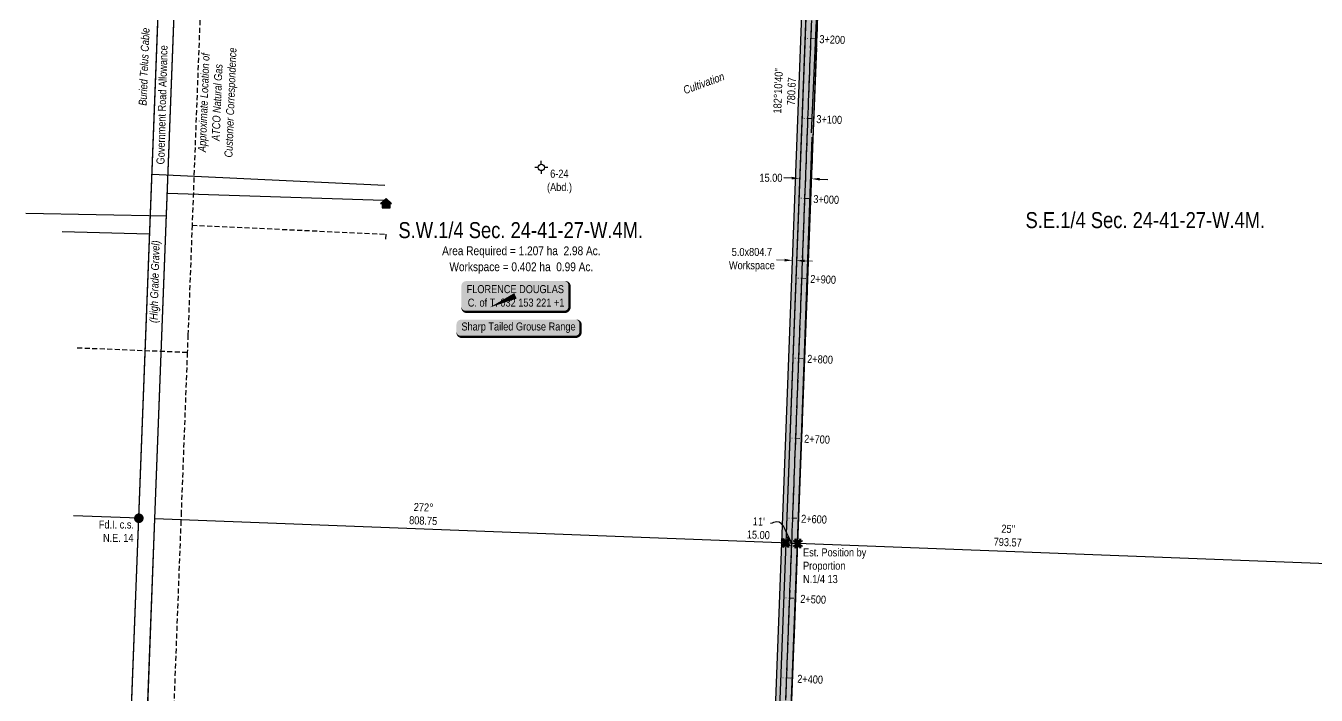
# Model space of a CAD drawing. Extents: x 311053 to 317465, y 5818876 to 5828373.
# Drawn here: x 311896 to 313508, y 5824031 to 5824868 of the extents above; entities that cross this region are included whole.
import ezdxf
from ezdxf.enums import TextEntityAlignment as Align

# ---------------------------------------------------------------- set-up
doc = ezdxf.new("R2010")
doc.units = 0
doc.header["$LTSCALE"] = 5
doc.header["$PDSIZE"] = 0.5
for name, pattern in [('foc-QUARTERLINE', [33, 25, -3, 2, -3]), ('foc-TIELINE', [1.875, 1.25, -0.625]), ('UG_PIPE', [1.875, 1.25, -0.625])]:
    doc.linetypes.add(name, pattern=pattern)
doc.layers.get('Defpoints').update_dxf_attribs({"color": 9})
for name, color, linetype in [('AS-FENCE', 48, 'foc-FENCE'), ('AS-OWNER', 7, 'Continuous'), ('AS-PIPE-UG', 44, 'UG_PIPE'), ('AS-PIPE-UG-T', 44, 'Continuous'), ('AS-POWER', 104, 'foc-POWER'), ('AS-RESIDENCE', 14, 'Continuous'), ('AS-TELEPHONE-T', 224, 'Continuous'), ('AS-TELUS', 224, 'foc-TEL'), ('AS-WILDLIFE-BLOCK', 131, 'Continuous'), ('C-SYMBOL', 7, 'Continuous'), ('F-WS-S', 190, 'Continuous'), ('L-AREAREQUIRED', 7, 'Continuous'), ('L-AREAWORK', 5, 'Continuous'), ('L-BD', 7, 'Continuous'), ('L-MON', 1, 'Continuous'), ('L-ROAD-T', 7, 'Continuous'), ('L-SEC', 7, 'Continuous'), ('L-SECQ', 8, 'foc-QUARTERLINE'), ('P-IOP4', 10, 'Continuous'), ('P-IOP4-H', 21, 'Continuous'), ('P-IOP5', 10, 'Continuous'), ('P-IOP5-H', 21, 'Continuous'), ('P-LTO', 14, 'Continuous'), ('P-PROPOSED', 10, 'Continuous'), ('P-PROPOSED-H', 21, 'Continuous'), ('P-TEMP-H', 41, 'Continuous'), ('P-TEMP_WORKSPACE', 46, 'Continuous'), ('P-TXT', 4, 'Continuous'), ('T-TIE', 201, 'foc-TIELINE')]:
    doc.layers.add(name, color=color, linetype=linetype)
for name, color, linetype, lineweight in [('P-TEMP-T', 46, 'Continuous', 18), ('T-TEXT', 48, 'Continuous', 18), ('T-TIE-T', 201, 'Continuous', 18)]:
    doc.layers.add(name, color=color, linetype=linetype, lineweight=lineweight)
doc.styles.add('100L', font='ARIALN.TTF', dxfattribs={"height": 11})
doc.styles.add('175L', font='ARIALN.TTF', dxfattribs={"height": 20})
doc.styles.add('80', font='ARIALN.TTF', dxfattribs={"height": 10})
doc.styles.add('80CG', font='ARIALN.TTF', dxfattribs={"height": 10})
doc.styles.add('80L', font='ARIALN.TTF', dxfattribs={"height": 10})
doc.styles.add('80LS', font='ARIALNI.TTF', dxfattribs={"height": 10})
doc.styles.add('foc-LtypeFont', font='ARIALN.TTF', dxfattribs={"height": 7.35})
doc.linetypes.add('foc-FENCE', pattern='A,10,-1,["X",foc-LtypeFont,S=0.2,R=0,X=-0.625,Y=-0.75],-1.24', length=12.24)
doc.linetypes.add('foc-POWER', pattern='A,6,-1,["P",foc-LtypeFont,S=0.2,R=0,X=-0.625,Y=-0.75],-1.24,4', length=12.24)
doc.linetypes.add('foc-TEL', pattern='A,2,-1,["T",foc-LtypeFont,S=0.2,R=0,X=-0.425,Y=-0.75],-1.24,8', length=12.24)
doc.dimstyles.new('Compass 5 000', dxfattribs={"dimscale": 5, "dimtxt": 9, "dimasz": 2, "dimexe": 0.2, "dimexo": 0.0625, "dimgap": 0.5, "dimtad": 0, "dimtih": 1, "dimtoh": 1, "dimzin": 0, "dimdsep": 46, "dimtxsty": '80CG', "dimcen": 0.1, "dimse1": 1, "dimse2": 1, "dimclrd": 256, "dimclrt": 256, "dimaunit": 1, "dimadec": 4, "dimazin": 0, "dimtfac": 0.06, "dimtofl": 0, "dimtmove": 0, "dimatfit": 1, "dimfxl": 0.2, "dimtolj": 1, "dimtzin": 0, "dimlwd": -1, "dimarcsym": 0})

# ---------------------------------------------------------------- blocks, each defined once
blk = doc.blocks.new('fdia')
at = {"color": 255, "const_width": 1}
blk.add_lwpolyline([(-0.5, 0, 1), (0.5, 0, 1)], format="xyb", close=True, dxfattribs=at)
blk = doc.blocks.new('Fdiaa')
blk.add_blockref('fdia', (0, 0))
blk = doc.blocks.new('fdib')
at = {"color": 1, "const_width": 1.6}
blk.add_lwpolyline([(-0.4, 0, 1), (0.4, 0, 1)], format="xyb", close=True, dxfattribs=at)
at = {"color": 1}
blk.add_circle((0, 0), 0.8, dxfattribs=at)
blk = doc.blocks.new('Fdibb')
blk.add_blockref('fdib', (0, 0))
blk = doc.blocks.new('fdicc')
for name in ['Fdibb', 'Fdiaa']:
    blk.add_blockref(name, (0, 0))
blk = doc.blocks.new('FDI')
blk.add_blockref('fdicc', (0, 0))
blk = doc.blocks.new('*U394')
h = blk.add_hatch(color=59)
edge = h.paths.add_edge_path()
edge.add_line((-61.5, -20), (61.5, -20))
edge.add_arc((61.5, -14), 6, 270, 360)
edge.add_line((67.5, -14), (67.5, 12.5))
edge.add_arc((61.5, 12.5), 6, 0, 90)
edge.add_line((61.5, 18.5), (-61.5, 18.5))
edge.add_arc((-61.5, 12.5), 6, 90, 180)
edge.add_line((-67.5, 12.5), (-67.5, -14))
edge.add_arc((-61.5, -14), 6, 180, 270)
at = {"color": 1, "flags": 128}
blk.add_lwpolyline([(-61.5, -20, 3, 3, 0), (61.5, -20, 3, 3, 0.414214), (67.5, -14, 3, 3, 0), (67.5, 12.5, 3, 0, 0.414214), (61.5, 18.5, 0, 0, 0), (-61.5, 18.5, 0, 0, 0.414214), (-67.5, 12.5, 0, 0, 0), (-67.5, -14, 0, 3, 0.414214)], format="xyseb", close=True, dxfattribs=at)
blk.add_lwpolyline([(-32.2, -14.5, 0, 7.5, 0), (0, 0, 0, 0, 0)], format="xyseb", dxfattribs=at)
at = {"color": 1, "style": '80'}
blk.add_attdef('ENTER_TEXT_001', (-36, -5), '', height=10, dxfattribs=at)
blk = doc.blocks.new('GABD')
for p, q in [((-0.81, 0), (-1.62, 0)), ((0, 0.81), (0, 1.62)), ((1.62, 0), (0.81, 0)), ((0, -0.81), (0, -1.62))]:
    blk.add_line(p, q)
blk.add_circle((0, 0), 0.8)
blk = doc.blocks.new('*U393')
h = blk.add_hatch(color=255)
edge = h.paths.add_edge_path()
edge.add_line((-71.5, -11.5), (71.5, -11.5))
edge.add_arc((71.5, -5.5), 6, 270, 360)
edge.add_line((77.5, -5.5), (77.5, 4))
edge.add_arc((71.5, 4), 6, 0, 90)
edge.add_line((71.5, 10), (-71.5, 10))
edge.add_arc((-71.5, 4), 6, 90, 180)
edge.add_line((-77.5, 4), (-77.5, -5.5))
edge.add_arc((-71.5, -5.5), 6, 180, 270)
at = {"color": 131, "flags": 128}
blk.add_lwpolyline([(-71.5, -11.5, 3, 3, 0), (71.5, -11.5, 3, 3, 0.414214), (77.5, -5.5, 3, 3, 0), (77.5, 4, 3, 0, 0.414214), (71.5, 10, 0, 0, 0), (-71.5, 10, 0, 0, 0.414214), (-77.5, 4, 0, 0, 0), (-77.5, -5.5, 0, 3, 0.414214)], format="xyseb", close=True, dxfattribs=at)
at = {"color": 131, "style": '80'}
blk.add_attdef('ENTER_TEXT_001', (-36, -5), '', height=10, dxfattribs=at)
blk = doc.blocks.new('*D415')
at = {"layer": 'Defpoints', "color": 0, "transparency": 16777216}
for p in [(312853.5, 5824574.4), (312853.5, 5824574.2), (312858.5, 5824574)]:
    blk.add_point(p, dxfattribs=at)
at = {"layer": 'P-TEMP-T', "transparency": 16777216}
for p, q in [((312843.5, 5824574.8), (312833.5, 5824575.2)), ((312868.5, 5824573.9), (312878.5, 5824573.5))]:
    blk.add_line(p, q, dxfattribs=at)
for points in [[(312843.6, 5824576.5), (312843.4, 5824573.2), (312853.5, 5824574.4)], [(312868.6, 5824575.5), (312868.4, 5824572.2), (312858.5, 5824574.2)]]:
    blk.add_solid(points, dxfattribs=at)
at = {"layer": 'P-TEMP-T', "transparency": 16777216, "insert": (312802.7, 5824575.2), "char_height": 10, "attachment_point": 5, "style": '80CG'}
blk.add_mtext('\\A1;5.0x804.7\\PWorkspace', dxfattribs=at)
blk = doc.blocks.new('*D421')
at = {"layer": 'Defpoints', "color": 0, "transparency": 16777216}
for p in [(312862.4, 5824676.9), (312860.9, 5824637.7), (312875.9, 5824637.1)]:
    blk.add_point(p, dxfattribs=at)
at = {"layer": 'P-TXT', "transparency": 16777216}
for p, q in [((312852.4, 5824677.3), (312842.4, 5824677.7)), ((312887.4, 5824676), (312897.4, 5824675.6))]:
    blk.add_line(p, q, dxfattribs=at)
for points in [[(312852.5, 5824679), (312852.3, 5824675.7), (312862.4, 5824676.9)], [(312887.4, 5824677.7), (312887.3, 5824674.3), (312877.4, 5824676.4)]]:
    blk.add_solid(points, dxfattribs=at)
at = {"layer": 'P-TXT', "transparency": 16777216, "insert": (312826.5, 5824677.7), "char_height": 10, "attachment_point": 5, "style": '80CG'}
blk.add_mtext('\\A1;15.00', dxfattribs=at)
blk = doc.blocks.new('TEMP')
h = blk.add_hatch(color=255)
h.dxf.hatch_style = 1
h.paths.add_polyline_path([(0, 0.25), (-0.67, 1.15), (-0.67, 0.67), (-1.15, 0.67), (-0.25, 0), (-1.15, -0.67), (-0.67, -0.67), (-0.67, -1.15), (0, -0.25), (0.67, -1.15), (0.67, -0.67), (1.15, -0.67), (0.25, 0), (1.15, 0.67), (0.67, 0.67), (0.67, 1.15)])
h.paths.add_polyline_path([(0.57, 0.85), (0.57, 0.57), (0.85, 0.57), (0.08, 0), (0.85, -0.57), (0.57, -0.57), (0.57, -0.85), (0, -0.08), (-0.57, -0.85), (-0.57, -0.57), (-0.85, -0.57), (-0.08, 0), (-0.85, 0.57), (-0.57, 0.57), (-0.57, 0.85), (0, 0.08)], flags=16)
h = blk.add_hatch(color=1)
h.dxf.hatch_style = 1
h.paths.add_polyline_path([(0, 0.08), (-0.57, 0.85), (-0.57, 0.57), (-0.85, 0.57), (-0.08, 0), (-0.85, -0.57), (-0.57, -0.57), (-0.57, -0.85), (0, -0.08), (0.57, -0.85), (0.57, -0.57), (0.85, -0.57), (0.08, 0), (0.85, 0.57), (0.57, 0.57), (0.57, 0.85)])
at = {"color": 1}
for p, q in [((-0.08, 0), (0.08, 0)), ((0, 0.08), (0, -0.08))]:
    blk.add_line(p, q, dxfattribs=at)
at = {"color": 255, "flags": 128}
blk.add_lwpolyline([(-0.25, 0), (-1.15, 0.67), (-0.67, 0.67), (-0.67, 1.15), (0, 0.25), (0.67, 1.15), (0.67, 0.67), (1.15, 0.67), (0.25, 0), (1.15, -0.67), (0.67, -0.67), (0.67, -1.15), (0, -0.25), (-0.67, -1.15), (-0.67, -0.67), (-1.15, -0.67)], close=True, dxfattribs=at)
at = {"color": 1, "flags": 128}
blk.add_lwpolyline([(-0.08, 0), (-0.85, 0.57), (-0.57, 0.57), (-0.57, 0.85), (0, 0.08), (0.57, 0.85), (0.57, 0.57), (0.85, 0.57), (0.08, 0), (0.85, -0.57), (0.57, -0.57), (0.57, -0.85), (0, -0.08), (-0.57, -0.85), (-0.57, -0.57), (-0.85, -0.57)], close=True, dxfattribs=at)
blk = doc.blocks.new('res_occ')
for points in [[(0.1, 0.89), (-1.26, -0.37), (1.46, -0.37)], [(-0.9, -1.43), (1.1, -1.43), (1.1, -0.37), (-0.9, -0.37)]]:
    blk.add_hatch(color=14).paths.add_polyline_path(points)
at = {"color": 14}
for points in [[(0.1, 0.89), (-1.26, -0.37), (1.46, -0.37)], [(-0.9, -1.43), (1.1, -1.43), (1.1, -0.37), (-0.9, -0.37)]]:
    blk.add_lwpolyline(points, close=True, dxfattribs=at)

msp = doc.modelspace()

# ---------------------------------------------------------------- hatches: boundary and pattern name
at = {"layer": 'P-IOP4-H', "linetype": 'Continuous'}
h = msp.add_hatch(color=256, dxfattribs=at)
h.dxf.hatch_style = 1
h.paths.add_polyline_path([(312890.634, 5825024.696), (312875.647, 5825025.273), (312845.073, 5824221.254), (312860.061, 5824220.681)])
at = {"layer": 'P-IOP5-H', "linetype": 'Continuous'}
h = msp.add_hatch(color=256, dxfattribs=at)
h.dxf.hatch_style = 1
h.paths.add_polyline_path([(312860.061, 5824220.681), (312845.073, 5824221.251), (312814.438, 5823417.113), (312829.425, 5823416.541)])
at = {"layer": 'P-PROPOSED-H'}
h = msp.add_hatch(color=256, dxfattribs=at)
h.dxf.hatch_style = 1
h.paths.add_polyline_path([(312828.859, 5823401.553), (312860.066, 5824220.681), (312919.388, 5825780.728), (313711.879, 5825750.006), (313712.446, 5825764.994), (312904.971, 5825796.296), (312845.078, 5824221.251), (312814.443, 5823417.113), (312547.952, 5823427.289), (312535.015, 5823088.474), (312608.161, 5822915.449), (312669.19, 5822786.737), (312677.428, 5822772.631), (312671.886, 5822627.361), (312686.874, 5822626.791), (312692.582, 5822776.424), (312682.466, 5822793.745), (312621.851, 5822921.585), (312550.13, 5823091.238), (312562.367, 5823411.729)])
at = {"layer": 'P-TEMP-H'}
h = msp.add_hatch(color=256, dxfattribs=at)
h.dxf.hatch_style = 1
h.paths.add_polyline_path([(312840.077, 5824221.441), (312870.651, 5825025.465), (312875.647, 5825025.273), (312845.073, 5824221.251)])
h = msp.add_hatch(color=256, dxfattribs=at)
h.dxf.hatch_style = 1
h.paths.add_polyline_path([(312845.073, 5824221.251), (312814.438, 5823417.113), (312542.951, 5823427.48), (312543.142, 5823432.476), (312809.632, 5823422.3), (312840.077, 5824221.441)])

# ---------------------------------------------------------------- linework, layer by layer
at = {"layer": 'AS-FENCE', "flags": 128}
for points in [[(312877.303, 5824733.92), (312890.042, 5825024.514)], [(312843.454, 5823798.111), (312864.653, 5824352.895), (312877.949, 5824728.467)]]:
    msp.add_lwpolyline(points, dxfattribs=at)
at = {"layer": 'AS-PIPE-UG'}
msp.add_line((312097.464, 5824459.287), (311960.162, 5824464.862), dxfattribs=at)
for points in [[(312185.404, 5825855.907), (312181.545, 5825754.241), (312168.199, 5825402.647), (312155.22, 5825060.707), (312120.346, 5825062.052), (312103.529, 5824619.04)], [(312103.529, 5824619.04), (312103.511, 5824618.57), (312098.298, 5824481.266), (312097.464, 5824459.287), (312089.907, 5824260.206), (312089.471, 5824248.726), (312071.382, 5823772.128), (312071.374, 5823771.918)], [(312103.511, 5824618.57), (312345.423, 5824607.188), (312345.18, 5824600.788)]]:
    msp.add_lwpolyline(points, dxfattribs=at)
at = {"layer": 'AS-POWER', "flags": 128}
for points in [[(311959.937, 5821718.324), (312122.475, 5825959.125)], [(312072.691, 5824658.646), (312342.647, 5824649.894)], [(312071.527, 5824629.817), (311895.807, 5824633.067)]]:
    msp.add_lwpolyline(points, dxfattribs=at)
at = {"layer": 'AS-TELUS', "flags": 128}
for points in [[(311940.666, 5821751.304), (311974.493, 5822623.691), (312102.222, 5825959.896)], [(312053.462, 5824682.184), (312344.282, 5824668.466)], [(311941.157, 5824610.596), (312050.07, 5824607.713)]]:
    msp.add_lwpolyline(points, dxfattribs=at)
at = {"layer": 'Defpoints', "color": 5}
msp.add_polyline3d([(312845.191, 5824027.365, 859.546), (312845.475, 5824034.811, 859.589), (312845.759, 5824042.257, 859.617), (312846.042, 5824049.704, 859.647), (312846.326, 5824057.15, 859.645), (312846.61, 5824064.596, 859.646), (312846.894, 5824072.042, 859.622), (312847.177, 5824079.488, 859.678), (312847.461, 5824086.934, 859.627), (312847.745, 5824094.38, 859.541), (312848.028, 5824101.827, 859.557), (312848.312, 5824109.273, 859.546), (312848.596, 5824116.719, 859.467), (312848.879, 5824124.165, 859.424), (312849.163, 5824131.611, 859.404), (312849.447, 5824139.057, 859.393), (312849.73, 5824146.504, 859.31), (312850.014, 5824153.95, 859.261), (312850.298, 5824161.396, 859.31), (312850.581, 5824168.842, 859.336), (312850.865, 5824176.288, 859.294), (312851.149, 5824183.734, 859.229), (312851.432, 5824191.181, 859.272), (312851.716, 5824198.627, 859.306), (312852, 5824206.073, 859.278), (312852.283, 5824213.519, 859.31), (312852.567, 5824220.965, 859.414), (312852.851, 5824228.43, 859.462), (312853.135, 5824235.894, 859.448), (312853.419, 5824243.359, 859.469), (312853.702, 5824250.823, 859.444), (312853.986, 5824258.288, 859.421), (312854.27, 5824265.752, 859.5), (312854.554, 5824273.217, 859.508), (312854.838, 5824280.681, 859.468), (312855.122, 5824288.146, 859.486), (312855.406, 5824295.61, 859.513), (312855.689, 5824303.075, 859.561), (312855.973, 5824310.539, 859.557), (312856.257, 5824318.004, 859.489), (312856.541, 5824325.468, 859.463), (312856.825, 5824332.933, 859.522), (312857.109, 5824340.397, 859.496), (312857.392, 5824347.862, 859.512), (312857.676, 5824355.326, 859.577), (312857.96, 5824362.791, 859.64), (312858.244, 5824370.256, 859.619), (312858.528, 5824377.72, 859.536), (312858.812, 5824385.185, 859.494), (312859.096, 5824392.649, 859.494), (312859.379, 5824400.114, 859.397), (312859.663, 5824407.578, 859.322), (312859.947, 5824415.043, 859.222), (312860.231, 5824422.507, 859.212), (312860.515, 5824429.972, 859.312), (312860.799, 5824437.436, 859.295), (312861.082, 5824444.901, 859.259), (312861.366, 5824452.365, 859.22), (312861.65, 5824459.83, 859.151), (312861.934, 5824467.294, 859.17), (312862.218, 5824474.759, 859.099), (312862.502, 5824482.223, 859.089), (312862.786, 5824489.688, 859.019), (312863.069, 5824497.152, 858.974), (312863.353, 5824504.617, 858.936), (312863.637, 5824512.081, 858.89), (312863.921, 5824519.546, 858.828), (312864.205, 5824527.01, 858.808), (312864.489, 5824534.475, 858.829), (312864.772, 5824541.939, 858.746), (312865.056, 5824549.404, 858.644), (312865.34, 5824556.868, 858.577), (312865.624, 5824564.333, 858.553), (312865.908, 5824571.797, 858.49), (312866.192, 5824579.262, 858.47), (312866.475, 5824586.726, 858.41), (312866.759, 5824594.191, 858.281), (312867.043, 5824601.655, 858.232), (312867.327, 5824609.12, 858.275), (312867.611, 5824616.584, 858.344), (312867.895, 5824624.049, 858.306), (312868.179, 5824631.513, 858.385), (312868.462, 5824638.978, 858.62), (312868.746, 5824646.443, 858.958), (312869.03, 5824653.907, 859.141), (312869.314, 5824661.372, 859.527), (312869.598, 5824668.836, 859.978), (312869.882, 5824676.301, 860.317), (312870.165, 5824683.765, 860.662), (312870.449, 5824691.23, 860.965), (312870.733, 5824698.694, 861.281), (312871.017, 5824706.159, 861.574), (312871.301, 5824713.623, 861.754), (312871.585, 5824721.088, 862.012), (312871.869, 5824728.552, 862.177), (312872.152, 5824736.017, 862.318), (312872.436, 5824743.481, 862.455), (312872.72, 5824750.946, 862.663), (312873.004, 5824758.41, 862.837), (312873.288, 5824765.875, 862.992), (312873.572, 5824773.339, 863.156), (312873.855, 5824780.804, 863.189), (312874.139, 5824788.268, 863.315), (312874.423, 5824795.733, 863.344), (312874.707, 5824803.197, 863.364), (312874.991, 5824810.662, 863.296), (312875.275, 5824818.126, 863.205), (312875.559, 5824825.591, 863.21), (312875.842, 5824833.055, 863.099), (312876.126, 5824840.52, 863.073), (312876.41, 5824847.984, 863.022), (312876.694, 5824855.449, 863.003), (312876.978, 5824862.913, 862.91), (312877.262, 5824870.378, 862.792)], dxfattribs=at)
at = {"layer": 'Defpoints'}
msp.add_point((312539.711, 5824690.661), dxfattribs=at)
at = {"layer": 'L-SEC'}
for p, q in [((312037, 5824252.164), (312098.574, 5825860.601)), ((312057.1, 5824251.395), (312118.674, 5825859.832)), ((312037, 5824252.164), (311955.363, 5824255.287)), ((311975.265, 5822643.791), (312037, 5824252.164)), ((311995.365, 5822643.019), (312057.1, 5824251.392)), ((313663.022, 5824189.967), (312057.1, 5824251.395))]:
    msp.add_line(p, q, dxfattribs=at)
at = {"layer": 'L-SECQ'}
for p, q in [((312860.061, 5824220.681), (312921.208, 5825828.711)), ((312798.792, 5822612.459), (312860.061, 5824220.681))]:
    msp.add_line(p, q, dxfattribs=at)
at = {"layer": 'P-IOP4', "flags": 128}
msp.add_lwpolyline([(312860.061, 5824220.681), (312860.061, 5824220.681), (312890.634, 5825024.696), (312875.647, 5825025.273), (312845.073, 5824221.254)], close=True, dxfattribs=at)
at = {"layer": 'P-IOP5', "flags": 128}
msp.add_lwpolyline([(312829.425, 5823416.541), (312860.061, 5824220.681), (312845.073, 5824221.251), (312814.438, 5823417.113)], close=True, dxfattribs=at)
at = {"layer": 'P-LTO', "flags": 128}
for points in [[(312860.061, 5824220.681), (312860.061, 5824220.681), (312890.634, 5825024.696), (312875.647, 5825025.273), (312845.073, 5824221.254)], [(312829.425, 5823416.541), (312860.061, 5824220.681), (312845.073, 5824221.251), (312814.438, 5823417.113)]]:
    msp.add_lwpolyline(points, close=True, dxfattribs=at)
at = {"layer": 'P-PROPOSED', "flags": 128}
msp.add_lwpolyline([(312828.859, 5823401.553), (312860.066, 5824220.681), (312919.388, 5825780.728), (313711.879, 5825750.006), (313712.446, 5825764.994), (312904.971, 5825796.296), (312845.078, 5824221.251), (312814.443, 5823417.113), (312547.952, 5823427.289), (312535.015, 5823088.474), (312608.161, 5822915.449), (312669.19, 5822786.737), (312677.428, 5822772.631), (312671.886, 5822627.361), (312686.874, 5822626.791), (312692.582, 5822776.424), (312682.466, 5822793.745), (312621.851, 5822921.585), (312550.13, 5823091.238), (312562.367, 5823411.729), (312828.859, 5823401.553)], dxfattribs=at)
at = {"layer": 'P-TEMP_WORKSPACE', "flags": 128}
for points in [[(312840.077, 5824221.441), (312870.651, 5825025.465), (312875.647, 5825025.273), (312845.073, 5824221.251)], [(312845.073, 5824221.251), (312814.438, 5823417.113), (312542.951, 5823427.48), (312543.142, 5823432.476), (312809.632, 5823422.3), (312840.077, 5824221.441)]]:
    msp.add_lwpolyline(points, close=True, dxfattribs=at)
at = {"layer": 'T-TIE', "flags": 128}
msp.add_lwpolyline([(312747.593, 5821989.141), (312763.23, 5822401.131), (312731.071, 5822486.063), (312676.266, 5822545.575), (312679.375, 5822627.075), (312685.001, 5822774.536), (312675.828, 5822790.241), (312615.006, 5822918.517), (312542.572, 5823089.856), (312555.16, 5823419.509), (312821.646, 5823409.334), (312852.567, 5824220.965), (312912.174, 5825788.513), (313752.361, 5825756.03), (314297.687, 5825736.093), (314332.464, 5825686.874), (314477.784, 5825700.102)], dxfattribs=at)
at = {"layer": 'T-TIE-T', "linetype": 'foc-TIELINE'}
for p, q in [((312881.55, 5824851.596), (312871.559, 5824851.976)), ((312877.751, 5824751.678), (312867.759, 5824752.058)), ((312873.952, 5824651.76), (312863.96, 5824652.14)), ((312870.152, 5824551.843), (312860.16, 5824552.223)), ((312866.353, 5824451.925), (312856.361, 5824452.305)), ((312862.553, 5824352.007), (312852.561, 5824352.387)), ((312858.754, 5824252.09), (312848.762, 5824252.47)), ((312854.949, 5824152.172), (312844.958, 5824152.552)), ((312851.143, 5824052.254), (312841.151, 5824052.635))]:
    msp.add_line(p, q, dxfattribs=at)

# ---------------------------------------------------------------- block references
at = {"layer": 'AS-OWNER', "color": 3}
ref = msp.add_blockref('*U394', (312507.395, 5824530.155), dxfattribs=dict(at, xscale=0.9998991, yscale=0.9998991, zscale=0.9998991))
ref.add_attrib('ENTER_TEXT_001', 'FLORENCE DOUGLAS', (312446.433, 5824533.573), dxfattribs={"layer": '0', "color": 1, "height": 9.99899, "style": '80'})
ref.add_attrib('ENTER_TEXT_002', 'C. of T. 032 153 221 +1', (312447.835, 5824516.731), dxfattribs={"layer": '0', "color": 1, "height": 9.99899, "style": '80'})
at = {"layer": 'AS-RESIDENCE', "linetype": 'Continuous', "xscale": 4.999495499999947, "yscale": 4.999495499999947, "zscale": 4.999495499999947}
msp.add_blockref('res_occ', (312345.279, 5824647.309), dxfattribs=at)
at = {"layer": 'AS-WILDLIFE-BLOCK', "color": 3}
ref = msp.add_blockref('*U393', (312511.208, 5824490.475), dxfattribs=at)
ref.add_attrib('ENTER_TEXT_001', 'Sharp Tailed Grouse Range', (312439.875, 5824486.856), dxfattribs={"layer": '0', "color": 131, "height": 10, "style": '80'})
at = {"layer": 'F-WS-S', "color": 5, "xscale": 4.999495499999883, "yscale": 4.999495499999883, "zscale": 4.999495499999883}
msp.add_blockref('GABD', (312539.711, 5824690.661), dxfattribs=at)
at = {"layer": 'L-MON', "xscale": 4.999495499999933, "yscale": 4.999495499999933, "zscale": 4.999495499999933}
for name, p in [('FDI', (312036.999, 5824252.158)), ('TEMP', (312845.073, 5824221.254)), ('TEMP', (312860.061, 5824220.681))]:
    msp.add_blockref(name, p, dxfattribs=at)

# ---------------------------------------------------------------- texts
at = {"layer": 'AS-PIPE-UG-T', "insert": (312110.379, 5824701.535), "char_height": 9.99899, "attachment_point": 1, "rotation": 87.826183, "style": '80L'}
msp.add_mtext_dynamic_manual_height_columns('\\pi8.6795;{\\fArial Narrow|b0|i1|c0|p34;Approximate Location of \\P\\pi23.146;ATCO Natural Gas \\P\\pi3.0968;Customer Correspondence }', width=142.38731, gutter_width=50, heights=[0], dxfattribs=at)
at = {"layer": 'AS-TELEPHONE-T', "linetype": 'Continuous', "insert": (312036.682, 5824768.111), "char_height": 9.99899, "attachment_point": 1, "rotation": 87.806016, "style": '80L'}
msp.add_mtext_dynamic_manual_height_columns('{\\fArial Narrow|b0|i1|c0|p34;Buried Telus Cable}', width=97.04885, gutter_width=50, heights=[0], dxfattribs=at)
at = {"layer": 'C-SYMBOL', "color": 3, "style": '175L'}
for s, p in [('S.E.1/4 Sec. 24-41-27-W.4M.', (313294.12, 5824608.85)), ('S.W.1/4 Sec. 24-41-27-W.4M.', (312514.008, 5824596.304))]:
    msp.add_text(s, height=19.99798, dxfattribs=at).set_placement(p, align=Align.BOTTOM_CENTER)
at = {"layer": 'F-WS-S', "color": 5, "insert": (312547.739, 5824687.841), "char_height": 9.99899, "attachment_point": 1, "style": '80L'}
msp.add_mtext_dynamic_manual_height_columns('\\pi3.0403;6-24\\P\\pi-0.88835;(Abd.)', width=28.02929, gutter_width=50, heights=[0], dxfattribs=at)
at = {"layer": 'L-AREAREQUIRED', "color": 5, "linetype": 'Continuous', "style": '100L'}
msp.add_text('Area Required = 1.207 ha  2.98 Ac.', height=10.99889, dxfattribs=at).set_placement((312514.76, 5824577.697), align=Align.BOTTOM_CENTER)
at = {"layer": 'L-AREAWORK', "color": 5, "linetype": 'Continuous', "style": '100L'}
msp.add_text('Workspace = 0.402 ha  0.99 Ac.', height=10.99889, dxfattribs=at).set_placement((312514.76, 5824557.699), align=Align.BOTTOM_CENTER)
at = {"layer": 'L-BD', "attachment_point": 2, "style": '80L'}
for s, insert, char_height, width, rotation in [("182°10'40''\\P780.67 ", (312830.41, 5824786.621), 9.99899, 17.85874, 87.8223), ('272°\\P808.75', (312392.953, 5824270.85), 9.999, 34.65994, 357.8094), ("11'\\P15.00", (312811.6, 5824253.102), 9.999, 28.20084, 357.8094), ("25'' 793.57", (313123.092, 5824243.883), 9.99899, 7.59587, 357.8094)]:
    msp.add_mtext(s, dxfattribs=dict(at, insert=insert, char_height=char_height, width=width, rotation=rotation))
at = {"layer": 'L-MON', "char_height": 9.99899, "attachment_point": 1, "style": '80L'}
for s, width, insert in [('\\pi1.066;Fd.I. c.s.\\P\\pi6.277;N.E. 14', 43.06044, (311985.945, 5824249.33)), ('Est. Position by Proportion\\PN.1/4 13', 78.96767, (312866.641, 5824214.486))]:
    msp.add_mtext_dynamic_manual_height_columns(s, width=width, gutter_width=50, heights=[0], dxfattribs=dict(at, insert=insert))
at = {"layer": 'L-ROAD-T', "style": '80L'}
msp.add_text('Government Road Allowance', height=9.99899, rotation=88.483242, dxfattribs=at).set_placement((312065.897, 5824768.927), align=Align.MIDDLE_CENTER)
at = {"layer": 'T-TEXT', "style": '80LS'}
for s, rotation, p in [('Cultivation', 20, (312742.594, 5824795.996)), ('(High Grade Gravel)', 88.483242, (312056.637, 5824547.871))]:
    msp.add_text(s, height=9.99899, rotation=rotation, dxfattribs=at).set_placement(p, align=Align.MIDDLE_CENTER)
at = {"layer": 'T-TIE-T', "style": '80L'}
for s, rotation, p in [('3+200', 357.822328, (312903.084, 5824850.517)), ('3+100', 357.822328, (312899.285, 5824750.6)), ('3+000', 357.822328, (312895.485, 5824650.682)), ('2+900', 357.822328, (312891.686, 5824550.764)), ('2+800', 357.822328, (312887.886, 5824450.847)), ('2+700', 357.822328, (312884.087, 5824350.929)), ('2+600', 357.822328, (312880.287, 5824251.011)), ('2+500', 357.818231, (312879.247, 5824150.831)), ('2+400', 357.818231, (312875.44, 5824050.913))]:
    msp.add_text(s, height=9.999, rotation=rotation, dxfattribs=at).set_placement(p, align=Align.MIDDLE_CENTER)

# ---------------------------------------------------------------- dimensions: what is measured, and where the dimension line sits
at = {"layer": 'P-TEMP-T'}
dim = msp.add_aligned_dim(p1=(312858.487, 5824574), p2=(312853.491, 5824574.19), distance=-0.25, text='5.0x804.7\\PWorkspace', dimstyle='Compass 5 000', dxfattribs=at)
dim.commit()
dim.dimension.update_dxf_attribs({"geometry": '*D415', "text_midpoint": (312802.693, 5824575.2)})
at = {"layer": 'P-TXT'}
dim = msp.add_linear_dim(base=(312862.402, 5824676.947), p1=(312875.895, 5824637.089), p2=(312860.908, 5824637.659), angle=177.822328, text='15.00', dimstyle='Compass 5 000', dxfattribs=at)
dim.commit()
dim.dimension.update_dxf_attribs({"geometry": '*D421', "text_midpoint": (312826.478, 5824677.707), "dimtype": 161})

# ---------------------------------------------------------------- leaders
at = {"layer": 'L-BD', "path_type": 1}
msp.add_leader([(312852.641, 5824221.092), (312833.51, 5824247.788), (312826.036, 5824245.411)], dimstyle='Compass 5 000', override={"dimgap": 0.5, "dimtad": 0}, dxfattribs=at)

doc.saveas('drawing.dxf')
